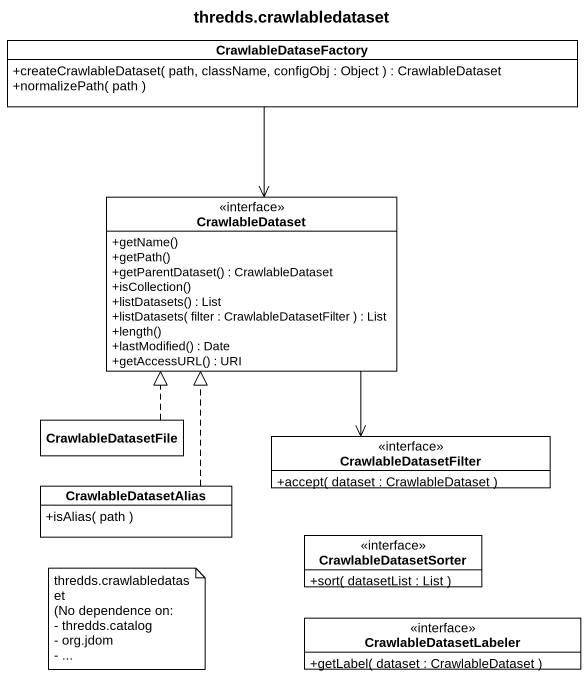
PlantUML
@startuml
title thredds.crawlabledataset
hide circle
hide empty members
skinparam classAttributeIconSize 0
class CrawlableDataseFactory {
  +createCrawlableDataset( path, className, configObj : Object ) : CrawlableDataset
  +normalizePath( path )
}
interface CrawlableDataset {
  +getName()
  +getPath()
  +getParentDataset() : CrawlableDataset
  +isCollection()
  +listDatasets() : List
  +listDatasets( filter : CrawlableDatasetFilter ) : List
  +length()
  +lastModified() : Date
  +getAccessURL() : URI
}
class CrawlableDatasetFile
interface CrawlableDatasetFilter {
  +accept( dataset : CrawlableDataset )
}
class CrawlableDatasetAlias {
  +isAlias( path )
}
interface CrawlableDatasetSorter {
  +sort( datasetList : List )
}
interface CrawlableDatasetLabeler {
  +getLabel( dataset : CrawlableDataset )
}
CrawlableDataseFactory --> CrawlableDataset
CrawlableDataset --> CrawlableDatasetFilter
CrawlableDatasetFile .up.|> CrawlableDataset
CrawlableDatasetAlias .up.|> CrawlableDataset
note as N1
  thredds.crawlabledataset
  (No dependence on:
  - thredds.catalog
  - org.jdom
  - ...
end note
@enduml
